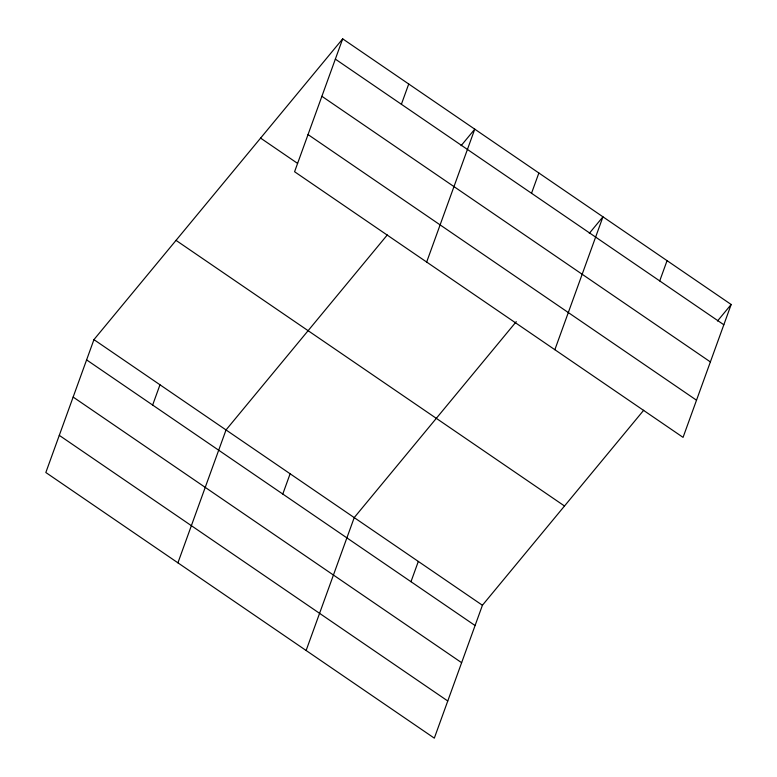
<?xml version="1.0" encoding="UTF-8"?>
<svg xmlns="http://www.w3.org/2000/svg" width="777" height="777" viewBox="0 0 777 777"><rect width="100%" height="100%" fill="white"/><g stroke="black" fill="none" stroke-linecap="round" stroke-linejoin="round"><path stroke-width="1.17" d="M342.686 38.85L294.58 171.736L683.061 437.373L731.167 304.487L342.686 38.85L93.939 339.627L45.833 472.513L434.314 738.15L482.42 605.264L643.696 410.246M152.642 405.06L159.984 384.78M177.923 562.83L226.029 429.943L387.305 234.926M401.388 104.283L408.731 84.003M282.789 494.046L290.122 473.776M426.66 262.053L474.766 129.167L461.091 145.707M306.119 650.495L354.225 517.599L516.268 321.659M531.526 193.269L538.869 172.999M410.984 581.701L418.317 561.431M554.856 349.718L602.962 216.822L589.287 233.362M659.722 280.924L667.064 260.654M717.482 321.027L731.167 304.487M335.343 59.12L723.824 324.757M321.892 96.29L710.372 361.917M308.032 134.576L696.513 400.213M260.596 138.102L297.62 163.423M176.029 240.375L564.51 506.002M93.939 339.627L482.42 605.264M86.606 359.897L475.077 625.534M73.155 397.066L461.625 662.694M59.285 435.353L447.766 700.99"/></g></svg>
